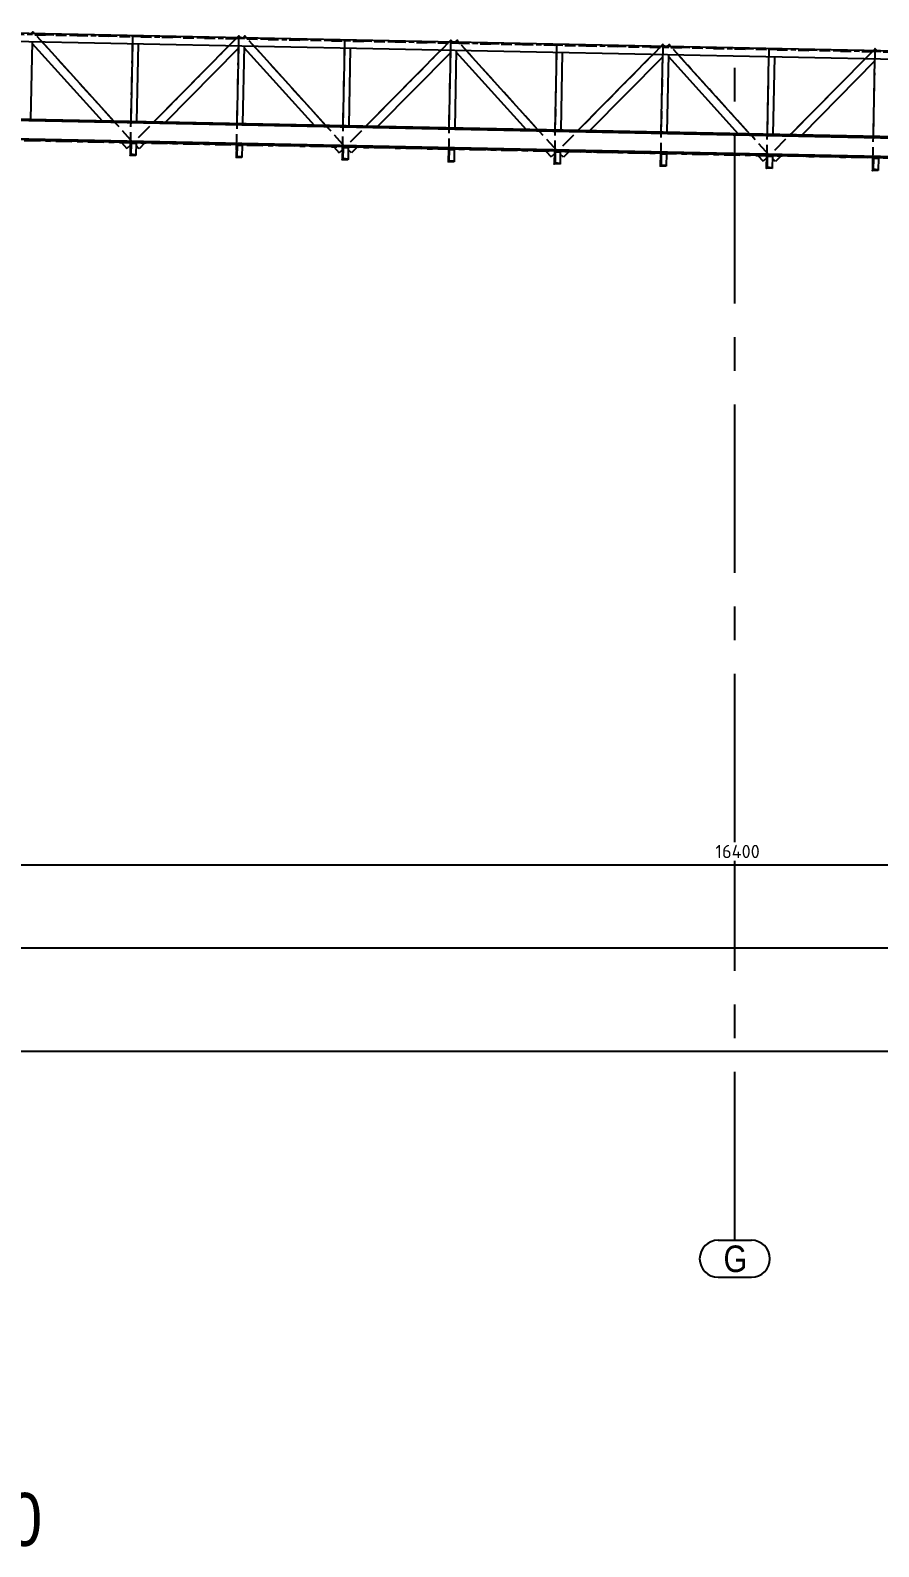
# Model space of a CAD drawing. Header units: millimetres. Extents: x 2368 to 8313, y 7493 to 11698.
# Drawn here: x 5247.8 to 5407.7, y 10241 to 10527 of the extents above; entities that cross this region are included whole.
import ezdxf

# ---------------------------------------------------------------- set-up
doc = ezdxf.new("R2010")
doc.units = ezdxf.units.MM
for name, pattern in [('CENTER', [50.8, 31.75, -6.35, 6.35, -6.35]), ('XKITLINE00', [0]), ('XKITLINE02', [4, 2, -2]), ('XKITLINE03', [6, 3, -1, 1, -1])]:
    doc.linetypes.add(name, pattern=pattern)
doc.styles.add('ARIAL', font='arial.ttf')
doc.styles.add('ARIAL_NARROW', font='ARIALN.TTF')
doc.styles.add('ISOCPEUR', font='isocpeur.ttf')

msp = doc.modelspace()

# ---------------------------------------------------------------- linework, layer by layer
at = {"color": 1, "linetype": 'XKITLINE03'}
for p, q in [((5546.0955, 10520.1524), (5215.4013, 10526.8601)), ((5267.1568, 10505.8062), (5248.2301, 10526.7425)), ((5267.0125, 10525.8132), (5266.5582, 10503.4179)), ((5287.0595, 10525.9572), (5267.1568, 10505.8062)), ((5287.0084, 10525.4076), (5286.5541, 10503.0122)), ((5307.1486, 10504.995), (5288.2219, 10525.9313)), ((5307.0043, 10525.002), (5306.55, 10502.6067)), ((5327.0513, 10525.146), (5307.1486, 10504.995)), ((5327.0002, 10524.5964), (5326.5459, 10502.201)), ((5347.1404, 10504.1838), (5328.2137, 10525.1201)), ((5346.9961, 10524.1908), (5346.5418, 10501.7955)), ((5367.0431, 10524.3348), (5347.1404, 10504.1838)), ((5366.992, 10523.7852), (5366.5377, 10501.3898)), ((5387.1322, 10503.3726), (5368.2055, 10524.3089)), ((5407.0349, 10523.5236), (5387.1322, 10503.3726)), ((5386.9879, 10523.3796), (5386.5336, 10500.9843)), ((5406.9838, 10522.974), (5406.5295, 10500.5786)), ((5216.5882, 10506.8319), (5544.5882, 10500.1782)), ((5266.6069, 10505.8174), (5266.6069, 10505.8174)), ((5286.6028, 10505.4117), (5286.6028, 10505.4117)), ((5306.5987, 10505.0062), (5306.5987, 10505.0062)), ((5326.5946, 10504.6005), (5326.5946, 10504.6005)), ((5346.5905, 10504.195), (5346.5905, 10504.195)), ((5366.5864, 10503.7893), (5366.5864, 10503.7893)), ((5386.5823, 10503.3838), (5386.5823, 10503.3838)), ((5406.5782, 10502.9781), (5406.5782, 10502.9781))]:
    msp.add_line(p, q, dxfattribs=at)
at = {"color": 7, "linetype": 'XKITLINE00'}
for p, q in [((5545.371, 10520.3372), (5216.5882, 10527.006)), ((5248.2301, 10526.7425), (5247.8208, 10526.3725)), ((5248.2301, 10526.7425), (5248.5785, 10526.3571)), ((5216.5882, 10525.5057), (5545.3115, 10518.8381)), ((5248.0894, 10524.8668), (5247.7919, 10510.1997)), ((5248.0824, 10524.5201), (5261.2754, 10509.9262)), ((5249.9601, 10524.8288), (5263.4726, 10509.8816)), ((5266.9855, 10524.4835), (5266.688, 10509.8164)), ((5268.0853, 10524.4612), (5267.7878, 10509.7941)), ((5285.2383, 10524.1132), (5271.0306, 10509.7283)), ((5286.9716, 10523.5913), (5273.2353, 10509.6836)), ((5286.9814, 10524.0779), (5286.6839, 10509.4108)), ((5287.0595, 10525.9572), (5286.691, 10525.5841)), ((5287.4529, 10525.5686), (5287.0595, 10525.9572)), ((5288.0812, 10524.0556), (5287.7837, 10509.3884)), ((5288.2219, 10525.9313), (5287.8126, 10525.5613)), ((5288.0742, 10523.7089), (5301.2673, 10509.1149)), ((5288.2219, 10525.9313), (5288.5703, 10525.546)), ((5289.9519, 10524.0176), (5303.4644, 10509.0704)), ((5306.9773, 10523.6723), (5306.6798, 10509.0051)), ((5308.0771, 10523.65), (5307.7796, 10508.9828)), ((5327.0513, 10525.146), (5326.6828, 10524.7729)), ((5327.4447, 10524.7575), (5327.0513, 10525.146)), ((5328.2137, 10525.1201), (5327.8045, 10524.7502)), ((5328.2137, 10525.1201), (5328.5621, 10524.7348)), ((5367.0431, 10524.3348), (5366.6746, 10523.9617)), ((5367.4365, 10523.9463), (5367.0431, 10524.3348)), ((5368.2055, 10524.3089), (5367.7963, 10523.939)), ((5368.2055, 10524.3089), (5368.5538, 10523.9236)), ((5407.0349, 10523.5236), (5406.6664, 10523.1506)), ((5407.4282, 10523.1351), (5407.0349, 10523.5236)), ((5325.2301, 10523.3021), (5311.0223, 10508.917)), ((5326.9634, 10522.7801), (5313.227, 10508.8723)), ((5326.9732, 10523.2667), (5326.6757, 10508.5995)), ((5328.073, 10523.2444), (5327.7755, 10508.5772)), ((5328.066, 10522.8977), (5341.2591, 10508.3037)), ((5329.9437, 10523.2065), (5343.4563, 10508.2591)), ((5346.9691, 10522.8611), (5346.6716, 10508.1939)), ((5348.0689, 10522.8388), (5347.7714, 10508.1716)), ((5365.2219, 10522.4909), (5351.0141, 10508.1058)), ((5366.9552, 10521.9689), (5353.2188, 10508.0611)), ((5366.965, 10522.4555), (5366.6675, 10507.7882)), ((5368.0648, 10522.4332), (5367.7673, 10507.7659)), ((5368.0578, 10522.0865), (5381.251, 10507.4924)), ((5369.9355, 10522.3953), (5383.4481, 10507.4478)), ((5386.9609, 10522.05), (5386.6634, 10507.3826)), ((5388.0607, 10522.0276), (5387.7632, 10507.3603)), ((5405.2137, 10521.6797), (5391.0058, 10507.2945)), ((5406.947, 10521.1577), (5393.2105, 10507.2498)), ((5406.9568, 10521.6444), (5406.6593, 10506.977)), ((5544.6637, 10503.9011), (5216.6637, 10510.5547)), ((5544.6658, 10504.0074), (5216.6659, 10510.6611)), ((5544.6693, 10504.1774), (5216.6693, 10510.831)), ((5544.5916, 10500.3482), (5216.5917, 10507.0018)), ((5544.5938, 10500.4546), (5216.5938, 10507.1082)), ((5266.6069, 10505.8172), (5247.7108, 10506.2005)), ((5264.9598, 10505.8506), (5265.9699, 10504.7332)), ((5266.5964, 10505.2996), (5265.9699, 10504.7332)), ((5266.6069, 10505.8174), (5266.5582, 10503.4179)), ((5267.658, 10503.3955), (5266.5582, 10503.4179)), ((5266.7138, 10504.1836), (5266.571, 10504.0464)), ((5266.6495, 10505.8165), (5266.606, 10505.7748)), ((5267.7067, 10505.795), (5266.6069, 10505.8174)), ((5266.7425, 10505.6018), (5266.7025, 10503.6278)), ((5267.6608, 10503.5315), (5266.7025, 10503.6278)), ((5267.7039, 10505.6591), (5266.7425, 10505.6018)), ((5267.6608, 10503.5315), (5267.658, 10503.3955)), ((5267.7039, 10505.6591), (5267.6608, 10503.5315)), ((5268.2952, 10504.6819), (5267.6961, 10505.2736)), ((5267.7067, 10505.795), (5267.7039, 10505.6591)), ((5286.6028, 10505.4116), (5267.7067, 10505.7949)), ((5269.3614, 10505.7613), (5268.2952, 10504.6819)), ((5286.6028, 10505.4117), (5286.5541, 10503.0122)), ((5286.7097, 10503.7779), (5286.5669, 10503.6408)), ((5286.6454, 10505.4109), (5286.6019, 10505.3692)), ((5287.7026, 10505.3894), (5286.6028, 10505.4117)), ((5286.7385, 10505.1961), (5286.6984, 10503.2222)), ((5287.6998, 10505.2535), (5286.7385, 10505.1961)), ((5287.6998, 10505.2535), (5287.6567, 10503.1259)), ((5287.7026, 10505.3894), (5287.6998, 10505.2535)), ((5306.5987, 10505.006), (5287.7026, 10505.3893)), ((5304.9516, 10505.0394), (5305.9617, 10503.922)), ((5306.5882, 10504.4884), (5305.9617, 10503.922)), ((5306.5987, 10505.0062), (5306.55, 10502.6067)), ((5306.7056, 10503.3724), (5306.5628, 10503.2352)), ((5306.6413, 10505.0053), (5306.5978, 10504.9636)), ((5307.6985, 10504.9838), (5306.5987, 10505.0062)), ((5306.7343, 10504.7906), (5306.6943, 10502.8166)), ((5307.6957, 10504.8479), (5306.7343, 10504.7906)), ((5307.6957, 10504.8479), (5307.6526, 10502.7203)), ((5308.287, 10503.8707), (5307.6879, 10504.4624)), ((5307.6985, 10504.9838), (5307.6957, 10504.8479)), ((5326.5946, 10504.6003), (5307.6985, 10504.9836)), ((5309.3531, 10504.9501), (5308.287, 10503.8707)), ((5326.5946, 10504.6005), (5326.5459, 10502.201)), ((5326.6372, 10504.5997), (5326.5937, 10504.558)), ((5327.6944, 10504.5782), (5326.5946, 10504.6005)), ((5326.7303, 10504.3849), (5326.6902, 10502.411)), ((5327.6916, 10504.4423), (5326.7303, 10504.3849)), ((5327.6916, 10504.4423), (5327.6485, 10502.3147)), ((5327.6944, 10504.5782), (5327.6916, 10504.4423)), ((5346.5905, 10504.1947), (5327.6944, 10504.578)), ((5344.9435, 10504.2281), (5345.9535, 10503.1108)), ((5346.58, 10503.6772), (5345.9535, 10503.1108)), ((5346.5905, 10504.195), (5346.5418, 10501.7955)), ((5346.6331, 10504.1941), (5346.5896, 10504.1524)), ((5347.6903, 10504.1726), (5346.5905, 10504.195)), ((5346.7261, 10503.9794), (5346.6861, 10502.0054)), ((5347.6875, 10504.0367), (5346.7261, 10503.9794)), ((5347.6875, 10504.0367), (5347.6444, 10501.9091)), ((5348.2788, 10503.0595), (5347.6797, 10503.6512)), ((5347.6903, 10504.1726), (5347.6875, 10504.0367)), ((5366.5864, 10503.7891), (5347.6903, 10504.1724)), ((5349.3449, 10504.1388), (5348.2788, 10503.0595)), ((5366.5864, 10503.7893), (5366.5377, 10501.3898)), ((5366.629, 10503.7885), (5366.5855, 10503.7468)), ((5367.6862, 10503.767), (5366.5864, 10503.7893)), ((5366.7221, 10503.5737), (5366.682, 10501.5998)), ((5367.6834, 10503.6311), (5366.7221, 10503.5737)), ((5367.6834, 10503.6311), (5367.6403, 10501.5035)), ((5367.6862, 10503.767), (5367.6834, 10503.6311)), ((5386.5823, 10503.3834), (5367.6862, 10503.7668)), ((5384.9353, 10503.4169), (5385.9453, 10502.2996)), ((5386.5823, 10503.3838), (5386.5336, 10500.9843)), ((5386.6249, 10503.3829), (5386.5814, 10503.3412)), ((5387.6821, 10503.3614), (5386.5823, 10503.3838)), ((5287.6539, 10502.9899), (5286.5541, 10503.0122)), ((5287.6567, 10503.1259), (5286.6984, 10503.2222)), ((5287.6567, 10503.1259), (5287.6539, 10502.9899)), ((5307.6498, 10502.5843), (5306.55, 10502.6067)), ((5307.6526, 10502.7203), (5306.6943, 10502.8166)), ((5307.6526, 10502.7203), (5307.6498, 10502.5843)), ((5327.6457, 10502.1787), (5326.5459, 10502.201)), ((5326.7015, 10502.9667), (5326.5587, 10502.8296)), ((5327.6485, 10502.3147), (5326.6902, 10502.411)), ((5327.6485, 10502.3147), (5327.6457, 10502.1787)), ((5347.6416, 10501.7731), (5346.5418, 10501.7955)), ((5346.6974, 10502.5612), (5346.5546, 10502.424)), ((5347.6444, 10501.9091), (5346.6861, 10502.0054)), ((5347.6444, 10501.9091), (5347.6416, 10501.7731)), ((5367.6375, 10501.3675), (5366.5377, 10501.3898)), ((5366.6933, 10502.1555), (5366.5505, 10502.0184)), ((5367.6403, 10501.5035), (5366.682, 10501.5998)), ((5367.6403, 10501.5035), (5367.6375, 10501.3675)), ((5386.5718, 10502.866), (5385.9453, 10502.2996)), ((5387.6334, 10500.9619), (5386.5336, 10500.9843)), ((5386.6892, 10501.75), (5386.5464, 10501.6128)), ((5386.7179, 10503.1682), (5386.6779, 10501.1942)), ((5387.6362, 10501.0979), (5386.6779, 10501.1942)), ((5387.6793, 10503.2255), (5386.7179, 10503.1682)), ((5387.6362, 10501.0979), (5387.6334, 10500.9619)), ((5387.6793, 10503.2255), (5387.6362, 10501.0979)), ((5388.2706, 10502.2483), (5387.6715, 10502.84)), ((5387.6821, 10503.3614), (5387.6793, 10503.2255)), ((5406.5782, 10502.9778), (5387.6821, 10503.3611)), ((5389.3366, 10503.3276), (5388.2706, 10502.2483)), ((5406.5782, 10502.9781), (5406.5295, 10500.5786)), ((5407.6293, 10500.5563), (5406.5295, 10500.5786)), ((5406.6851, 10501.3443), (5406.5423, 10501.2072)), ((5406.6208, 10502.9773), (5406.5773, 10502.9356)), ((5407.678, 10502.9558), (5406.5782, 10502.9781)), ((5406.7139, 10502.7625), (5406.6738, 10500.7886)), ((5407.6321, 10500.6923), (5406.6738, 10500.7886)), ((5407.6752, 10502.8199), (5406.7139, 10502.7625)), ((5407.6321, 10500.6923), (5407.6293, 10500.5563)), ((5407.6752, 10502.8199), (5407.6321, 10500.6923)), ((5407.678, 10502.9558), (5407.6752, 10502.8199)), ((5426.5741, 10502.5722), (5407.678, 10502.9555))]:
    msp.add_line(p, q, dxfattribs=at)
at = {"color": 3, "linetype": 'XKITLINE02'}
msp.add_line((5216.5882, 10526.836), (5545.3642, 10520.1673), dxfattribs=at)
at = {"color": 1, "linetype": 'XKITLINE00'}
for p, q in [((5248.2263, 10526.7333), (5248.2263, 10526.7333)), ((5267.0087, 10525.804), (5267.0087, 10525.804)), ((5287.0046, 10525.3984), (5287.0046, 10525.3984)), ((5287.0557, 10525.948), (5287.0557, 10525.948)), ((5288.2181, 10525.9221), (5288.2181, 10525.9221)), ((5307.0005, 10524.9928), (5307.0005, 10524.9928)), ((5326.9964, 10524.5872), (5326.9964, 10524.5872)), ((5327.0475, 10525.1368), (5327.0475, 10525.1368)), ((5328.2099, 10525.1109), (5328.2099, 10525.1109)), ((5346.9923, 10524.1816), (5346.9923, 10524.1816)), ((5366.9882, 10523.776), (5366.9882, 10523.776)), ((5367.0393, 10524.3256), (5367.0393, 10524.3256)), ((5368.2017, 10524.2997), (5368.2017, 10524.2997)), ((5407.0311, 10523.5144), (5407.0311, 10523.5144)), ((5386.9841, 10523.3704), (5386.9841, 10523.3704)), ((5406.98, 10522.9648), (5406.98, 10522.9648)), ((5266.5544, 10503.4086), (5266.5544, 10503.4086)), ((5266.6031, 10505.8081), (5266.6031, 10505.8081)), ((5267.153, 10505.797), (5267.153, 10505.797)), ((5267.153, 10505.7969), (5267.153, 10505.7969)), ((5286.599, 10505.4025), (5286.599, 10505.4025)), ((5306.5949, 10504.9969), (5306.5949, 10504.9969)), ((5307.1448, 10504.9858), (5307.1448, 10504.9858)), ((5307.1448, 10504.9857), (5307.1448, 10504.9857)), ((5326.5908, 10504.5913), (5326.5908, 10504.5913)), ((5346.5867, 10504.1857), (5346.5867, 10504.1857)), ((5347.1366, 10504.1746), (5347.1366, 10504.1746)), ((5347.1366, 10504.1745), (5347.1366, 10504.1745)), ((5366.5826, 10503.7801), (5366.5826, 10503.7801)), ((5386.5785, 10503.3745), (5386.5785, 10503.3745)), ((5286.5503, 10503.003), (5286.5503, 10503.003)), ((5306.5462, 10502.5974), (5306.5462, 10502.5974)), ((5326.5421, 10502.1918), (5326.5421, 10502.1918)), ((5346.538, 10501.7862), (5346.538, 10501.7862)), ((5366.5339, 10501.3806), (5366.5339, 10501.3806)), ((5386.5298, 10500.975), (5386.5298, 10500.975)), ((5387.1284, 10503.3634), (5387.1284, 10503.3634)), ((5387.1284, 10503.3633), (5387.1284, 10503.3633)), ((5406.5257, 10500.5694), (5406.5257, 10500.5694)), ((5406.5744, 10502.9689), (5406.5744, 10502.9689))]:
    msp.add_line(p, q, dxfattribs=at)
at = {"color": 6, "linetype": 'CENTER'}
for p, q in [((5380.5882, 10373.8538), (5380.5882, 10524.6527)), ((5380.5882, 10298.7746), (5380.5882, 10370.3538))]:
    msp.add_line(p, q, dxfattribs=at)
at = {"color": 146, "linetype": 'XKITLINE00'}
for p, q in [((5216.5882, 10369.6038), (5544.5882, 10369.6038)), ((5216.5882, 10353.9333), (6528.5882, 10353.9333)), ((3904.5882, 10334.4071), (6528.5882, 10334.4071))]:
    msp.add_line(p, q, dxfattribs=at)
at = {"color": 3, "linetype": 'XKITLINE00'}
for p, q in [((5377.4605, 10298.7746), (5383.7159, 10298.7746)), ((5377.4605, 10291.7746), (5383.7159, 10291.7746))]:
    msp.add_line(p, q, dxfattribs=at)
at = {"color": 1, "linetype": 'XKITLINE00'}
for centre in [(5248.2301, 10526.7425), (5267.0125, 10525.8132), (5287.0084, 10525.4076), (5287.0595, 10525.9572), (5288.2219, 10525.9313), (5307.0043, 10525.002), (5327.0002, 10524.5964), (5327.0513, 10525.146), (5328.2137, 10525.1201), (5346.9961, 10524.1908), (5366.992, 10523.7852), (5367.0431, 10524.3348), (5368.2055, 10524.3089), (5407.0349, 10523.5236), (5386.9879, 10523.3796), (5406.9838, 10522.974), (5266.5582, 10503.4179), (5266.6069, 10505.8174), (5267.1568, 10505.8062), (5267.1568, 10505.8062), (5286.6028, 10505.4117), (5306.5987, 10505.0062), (5307.1486, 10504.995), (5307.1486, 10504.995), (5326.5946, 10504.6005), (5346.5905, 10504.195), (5347.1404, 10504.1838), (5347.1404, 10504.1838), (5366.5864, 10503.7893), (5386.5823, 10503.3838), (5387.1322, 10503.3726), (5387.1322, 10503.3726), (5286.5541, 10503.0122), (5306.55, 10502.6067), (5326.5459, 10502.201), (5346.5418, 10501.7955), (5366.5377, 10501.3898), (5386.5336, 10500.9843), (5406.5295, 10500.5786), (5406.5782, 10502.9781)]:
    msp.add_circle(centre, 0.01, dxfattribs=at)
at = {"color": 3, "linetype": 'XKITLINE00'}
for centre, start, end in [((5377.4605, 10295.2746), 90, 270), ((5383.7159, 10295.2746), 270, 90)]:
    msp.add_arc(centre, 3.5, start, end, dxfattribs=at)

# ---------------------------------------------------------------- texts
at = {"color": 30, "style": 'ISOCPEUR'}
msp.add_text('16400', height=2.5, dxfattribs=at).set_placement((5376.9358, 10370.8538))
at = {"color": 2, "linetype": 'XKITLINE00', "style": 'ARIAL_NARROW'}
msp.add_text('G', height=5, dxfattribs=at).set_placement((5378.4605, 10292.7746))
at = {"color": 30, "style": 'ARIAL', "width": 0.85}
msp.add_text('SCALE 1/50', height=10, dxfattribs=at).set_placement((5184.6489, 10241.1085))

doc.saveas('drawing.dxf')
